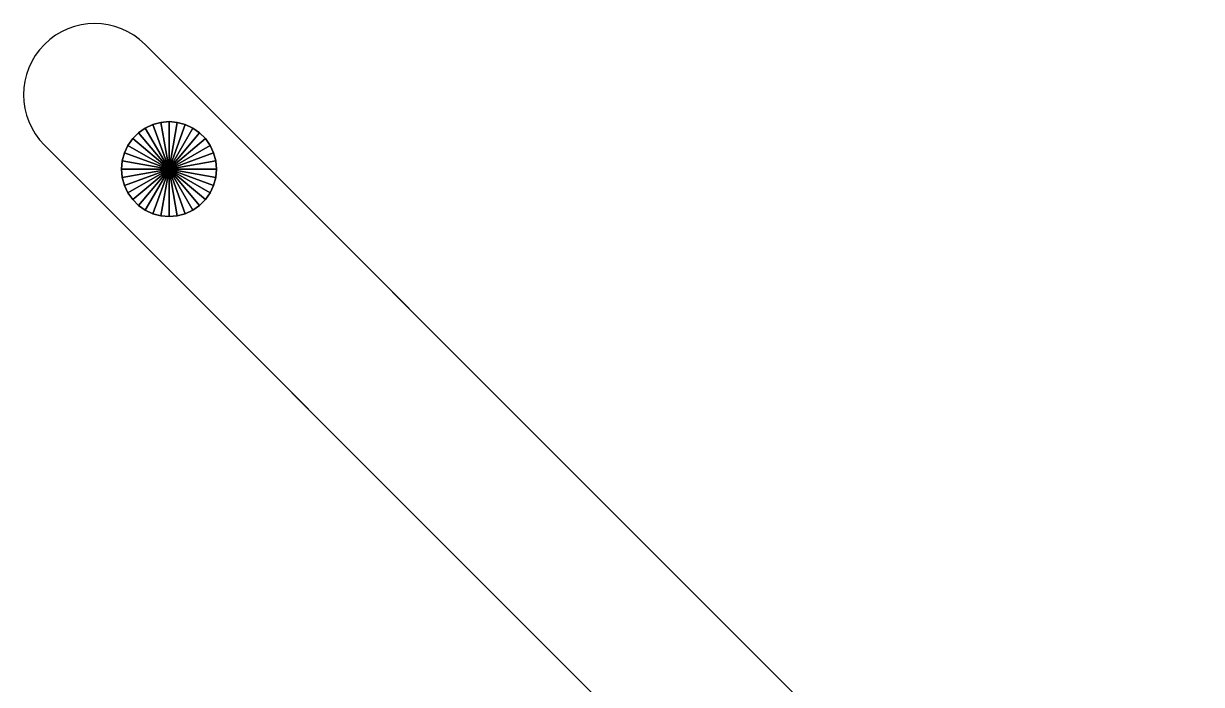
# Model space of a CAD drawing. Header units: inches. Extents: x -7543 to -822, y 102837 to 190349.
# Drawn here: x -833.713515 to -833.710361, y 102837.131011 to 102837.132779 of the extents above; entities that cross this region are included whole.
import ezdxf

# ---------------------------------------------------------------- set-up
doc = ezdxf.new("R2010")
doc.units = ezdxf.units.IN
doc.header["$MEASUREMENT"] = 0
doc.layers.add('TEFRİŞ', color=7, linetype='Continuous', lineweight=25, true_color=0x78462c)

msp = doc.modelspace()

# ---------------------------------------------------------------- linework, layer by layer
at = {"layer": 'TEFRİŞ'}
msp.add_arc((-833.7133247758289, 102837.1325889798, 0.00127), 0.000190494566851637, 45.0000000002303, 225.0000000002303, dxfattribs=at)
for points in [[(-833.7105408958289, 102837.1300744999, 0.00127), (-833.7103612958289, 102837.1298948999, 0.000889), (-833.7131900758288, 102837.1327236799, 0.000889), (-833.7131900758288, 102837.1327236799, 0.00127)], [(-833.7132074358288, 102837.1324872799, 0.0006349999999999995), (-833.7131892958289, 102837.1324999799, 0.0006349999999999995), (-833.7131892958289, 102837.1324999799, 0.000889), (-833.7132074358288, 102837.1324872799, 0.000889)], [(-833.7131257958289, 102837.1323899999, 0.0006349999999999995), (-833.7132074358288, 102837.1324872799, 0.0006349999999999995), (-833.7131892958289, 102837.1324999799, 0.0006349999999999995), (-833.7131257958289, 102837.1323899999, 0.0006349999999999995)], [(-833.7131257958289, 102837.1323899999, 0.000889), (-833.7132074358288, 102837.1324872799, 0.000889), (-833.7131892958289, 102837.1324999799, 0.000889), (-833.7131257958289, 102837.1323899999, 0.000889)], [(-833.7131892958289, 102837.1324999799, 0.0006349999999999995), (-833.7131692358289, 102837.1325093399, 0.0006349999999999995), (-833.7131692358289, 102837.1325093399, 0.000889), (-833.7131892958289, 102837.1324999799, 0.000889)], [(-833.7131257958289, 102837.1323899999, 0.0006349999999999995), (-833.7131892958289, 102837.1324999799, 0.0006349999999999995), (-833.7131692358289, 102837.1325093399, 0.0006349999999999995), (-833.7131257958289, 102837.1323899999, 0.0006349999999999995)], [(-833.7131257958289, 102837.1323899999, 0.000889), (-833.7131892958289, 102837.1324999799, 0.000889), (-833.7131692358289, 102837.1325093399, 0.000889), (-833.7131257958289, 102837.1323899999, 0.000889)], [(-833.7131692358289, 102837.1325093399, 0.0006349999999999995), (-833.7131478558289, 102837.1325150799, 0.0006349999999999995), (-833.7131478558289, 102837.1325150799, 0.000889), (-833.7131692358289, 102837.1325093399, 0.000889)], [(-833.7131257958289, 102837.1323899999, 0.0006349999999999995), (-833.7131692358289, 102837.1325093399, 0.0006349999999999995), (-833.7131478558289, 102837.1325150799, 0.0006349999999999995), (-833.7131257958289, 102837.1323899999, 0.0006349999999999995)], [(-833.7131257958289, 102837.1323899999, 0.000889), (-833.7131692358289, 102837.1325093399, 0.000889), (-833.7131478558289, 102837.1325150799, 0.000889), (-833.7131257958289, 102837.1323899999, 0.000889)], [(-833.7131478558289, 102837.1325150799, 0.0006349999999999995), (-833.7131257958289, 102837.1325169999, 0.0006349999999999995), (-833.7131257958289, 102837.1325169999, 0.000889), (-833.7131478558289, 102837.1325150799, 0.000889)], [(-833.7131257958289, 102837.1323899999, 0.0006349999999999995), (-833.7131478558289, 102837.1325150799, 0.0006349999999999995), (-833.7131257958289, 102837.1325169999, 0.0006349999999999995), (-833.7131257958289, 102837.1323899999, 0.0006349999999999995)], [(-833.7131257958289, 102837.1323899999, 0.000889), (-833.7131478558289, 102837.1325150799, 0.000889), (-833.7131257958289, 102837.1325169999, 0.000889), (-833.7131257958289, 102837.1323899999, 0.000889)], [(-833.7131257958289, 102837.1325169999, 0.0006349999999999995), (-833.7131037358289, 102837.1325150799, 0.0006349999999999995), (-833.7131037358289, 102837.1325150799, 0.000889), (-833.7131257958289, 102837.1325169999, 0.000889)], [(-833.7131257958289, 102837.1323899999, 0.0006349999999999995), (-833.7131257958289, 102837.1325169999, 0.0006349999999999995), (-833.7131037358289, 102837.1325150799, 0.0006349999999999995), (-833.7131257958289, 102837.1323899999, 0.0006349999999999995)], [(-833.7131257958289, 102837.1323899999, 0.000889), (-833.7131257958289, 102837.1325169999, 0.000889), (-833.7131037358289, 102837.1325150799, 0.000889), (-833.7131257958289, 102837.1323899999, 0.000889)], [(-833.7131257958289, 102837.1323899999, 0.0006349999999999995), (-833.7131037358289, 102837.1325150799, 0.0006349999999999995), (-833.7130823558289, 102837.1325093399, 0.0006349999999999995), (-833.7131257958289, 102837.1323899999, 0.0006349999999999995)], [(-833.7131257958289, 102837.1323899999, 0.000889), (-833.7131037358289, 102837.1325150799, 0.000889), (-833.7130823558289, 102837.1325093399, 0.000889), (-833.7131257958289, 102837.1323899999, 0.000889)], [(-833.7131257958289, 102837.1323899999, 0.0006349999999999995), (-833.7130823558289, 102837.1325093399, 0.0006349999999999995), (-833.7130622958289, 102837.1324999799, 0.0006349999999999995), (-833.7131257958289, 102837.1323899999, 0.0006349999999999995)], [(-833.7131257958289, 102837.1323899999, 0.000889), (-833.7130823558289, 102837.1325093399, 0.000889), (-833.7130622958289, 102837.1324999799, 0.000889), (-833.7131257958289, 102837.1323899999, 0.000889)], [(-833.7131257958289, 102837.1323899999, 0.0006349999999999995), (-833.7130622958289, 102837.1324999799, 0.0006349999999999995), (-833.7130441558289, 102837.1324872799, 0.0006349999999999995), (-833.7131257958289, 102837.1323899999, 0.0006349999999999995)], [(-833.7131257958289, 102837.1323899999, 0.000889), (-833.7130622958289, 102837.1324999799, 0.000889), (-833.7130441558289, 102837.1324872799, 0.000889), (-833.7131257958289, 102837.1323899999, 0.000889)], [(-833.7131037358289, 102837.1325150799, 0.0006349999999999995), (-833.7130823558289, 102837.1325093399, 0.0006349999999999995), (-833.7130823558289, 102837.1325093399, 0.000889), (-833.7131037358289, 102837.1325150799, 0.000889)], [(-833.7130823558289, 102837.1325093399, 0.0006349999999999995), (-833.7130622958289, 102837.1324999799, 0.0006349999999999995), (-833.7130622958289, 102837.1324999799, 0.000889), (-833.7130823558289, 102837.1325093399, 0.000889)], [(-833.7130622958289, 102837.1324999799, 0.0006349999999999995), (-833.7130441558289, 102837.1324872799, 0.0006349999999999995), (-833.7130441558289, 102837.1324872799, 0.000889), (-833.7130622958289, 102837.1324999799, 0.000889)], [(-833.7132357758289, 102837.1324534999, 0.0006349999999999995), (-833.7132230758289, 102837.1324716399, 0.0006349999999999995), (-833.7132230758289, 102837.1324716399, 0.000889), (-833.7132357758289, 102837.1324534999, 0.000889)], [(-833.7131257958289, 102837.1323899999, 0.0006349999999999995), (-833.7132357758289, 102837.1324534999, 0.0006349999999999995), (-833.7132230758289, 102837.1324716399, 0.0006349999999999995), (-833.7131257958289, 102837.1323899999, 0.0006349999999999995)], [(-833.7131257958289, 102837.1323899999, 0.000889), (-833.7132357758289, 102837.1324534999, 0.000889), (-833.7132230758289, 102837.1324716399, 0.000889), (-833.7131257958289, 102837.1323899999, 0.000889)], [(-833.7132230758289, 102837.1324716399, 0.0006349999999999995), (-833.7132074358288, 102837.1324872799, 0.0006349999999999995), (-833.7132074358288, 102837.1324872799, 0.000889), (-833.7132230758289, 102837.1324716399, 0.000889)], [(-833.7131257958289, 102837.1323899999, 0.0006349999999999995), (-833.7132230758289, 102837.1324716399, 0.0006349999999999995), (-833.7132074358288, 102837.1324872799, 0.0006349999999999995), (-833.7131257958289, 102837.1323899999, 0.0006349999999999995)], [(-833.7131257958289, 102837.1323899999, 0.000889), (-833.7132230758289, 102837.1324716399, 0.000889), (-833.7132074358288, 102837.1324872799, 0.000889), (-833.7131257958289, 102837.1323899999, 0.000889)], [(-833.7131257958289, 102837.1323899999, 0.0006349999999999995), (-833.7130441558289, 102837.1324872799, 0.0006349999999999995), (-833.7130285158289, 102837.1324716399, 0.0006349999999999995), (-833.7131257958289, 102837.1323899999, 0.0006349999999999995)], [(-833.7131257958289, 102837.1323899999, 0.000889), (-833.7130441558289, 102837.1324872799, 0.000889), (-833.7130285158289, 102837.1324716399, 0.000889), (-833.7131257958289, 102837.1323899999, 0.000889)], [(-833.7131257958289, 102837.1323899999, 0.0006349999999999995), (-833.7130285158289, 102837.1324716399, 0.0006349999999999995), (-833.7130158158288, 102837.1324534999, 0.0006349999999999995), (-833.7131257958289, 102837.1323899999, 0.0006349999999999995)], [(-833.7131257958289, 102837.1323899999, 0.000889), (-833.7130285158289, 102837.1324716399, 0.000889), (-833.7130158158288, 102837.1324534999, 0.000889), (-833.7131257958289, 102837.1323899999, 0.000889)], [(-833.7130441558289, 102837.1324872799, 0.0006349999999999995), (-833.7130285158289, 102837.1324716399, 0.0006349999999999995), (-833.7130285158289, 102837.1324716399, 0.000889), (-833.7130441558289, 102837.1324872799, 0.000889)], [(-833.7130285158289, 102837.1324716399, 0.0006349999999999995), (-833.7130158158288, 102837.1324534999, 0.0006349999999999995), (-833.7130158158288, 102837.1324534999, 0.000889), (-833.7130285158289, 102837.1324716399, 0.000889)], [(-833.7108102958289, 102837.1298050999, 0.00127), (-833.7106306958289, 102837.1296254999, 0.000889), (-833.7134594758289, 102837.1324542799, 0.000889), (-833.7134594758289, 102837.1324542799, 0.00127)], [(-833.7132508758289, 102837.1324120599, 0.0006349999999999995), (-833.7132451358289, 102837.1324334399, 0.0006349999999999995), (-833.7132451358289, 102837.1324334399, 0.000889), (-833.7132508758289, 102837.1324120599, 0.000889)], [(-833.7131257958289, 102837.1323899999, 0.0006349999999999995), (-833.7132508758289, 102837.1324120599, 0.0006349999999999995), (-833.7132451358289, 102837.1324334399, 0.0006349999999999995), (-833.7131257958289, 102837.1323899999, 0.0006349999999999995)], [(-833.7131257958289, 102837.1323899999, 0.000889), (-833.7132508758289, 102837.1324120599, 0.000889), (-833.7132451358289, 102837.1324334399, 0.000889), (-833.7131257958289, 102837.1323899999, 0.000889)], [(-833.7132451358289, 102837.1324334399, 0.0006349999999999995), (-833.7132357758289, 102837.1324534999, 0.0006349999999999995), (-833.7132357758289, 102837.1324534999, 0.000889), (-833.7132451358289, 102837.1324334399, 0.000889)], [(-833.7131257958289, 102837.1323899999, 0.0006349999999999995), (-833.7132451358289, 102837.1324334399, 0.0006349999999999995), (-833.7132357758289, 102837.1324534999, 0.0006349999999999995), (-833.7131257958289, 102837.1323899999, 0.0006349999999999995)], [(-833.7131257958289, 102837.1323899999, 0.000889), (-833.7132451358289, 102837.1324334399, 0.000889), (-833.7132357758289, 102837.1324534999, 0.000889), (-833.7131257958289, 102837.1323899999, 0.000889)], [(-833.7131257958289, 102837.1323899999, 0.0006349999999999995), (-833.7130158158288, 102837.1324534999, 0.0006349999999999995), (-833.7130064558289, 102837.1324334399, 0.0006349999999999995), (-833.7131257958289, 102837.1323899999, 0.0006349999999999995)], [(-833.7131257958289, 102837.1323899999, 0.000889), (-833.7130158158288, 102837.1324534999, 0.000889), (-833.7130064558289, 102837.1324334399, 0.000889), (-833.7131257958289, 102837.1323899999, 0.000889)], [(-833.7131257958289, 102837.1323899999, 0.0006349999999999995), (-833.7130064558289, 102837.1324334399, 0.0006349999999999995), (-833.7130007158289, 102837.1324120599, 0.0006349999999999995), (-833.7131257958289, 102837.1323899999, 0.0006349999999999995)], [(-833.7131257958289, 102837.1323899999, 0.000889), (-833.7130064558289, 102837.1324334399, 0.000889), (-833.7130007158289, 102837.1324120599, 0.000889), (-833.7131257958289, 102837.1323899999, 0.000889)], [(-833.7130158158288, 102837.1324534999, 0.0006349999999999995), (-833.7130064558289, 102837.1324334399, 0.0006349999999999995), (-833.7130064558289, 102837.1324334399, 0.000889), (-833.7130158158288, 102837.1324534999, 0.000889)], [(-833.7130064558289, 102837.1324334399, 0.0006349999999999995), (-833.7130007158289, 102837.1324120599, 0.0006349999999999995), (-833.7130007158289, 102837.1324120599, 0.000889), (-833.7130064558289, 102837.1324334399, 0.000889)], [(-833.7132527958289, 102837.1323899999, 0.0006349999999999995), (-833.7132508758289, 102837.1324120599, 0.0006349999999999995), (-833.7132508758289, 102837.1324120599, 0.000889), (-833.7132527958289, 102837.1323899999, 0.000889)], [(-833.7131257958289, 102837.1323899999, 0.0006349999999999995), (-833.7132527958289, 102837.1323899999, 0.0006349999999999995), (-833.7132508758289, 102837.1324120599, 0.0006349999999999995), (-833.7131257958289, 102837.1323899999, 0.0006349999999999995)], [(-833.7131257958289, 102837.1323899999, 0.000889), (-833.7132527958289, 102837.1323899999, 0.000889), (-833.7132508758289, 102837.1324120599, 0.000889), (-833.7131257958289, 102837.1323899999, 0.000889)], [(-833.7131257958289, 102837.1323899999, 0.0006349999999999995), (-833.7130007158289, 102837.1324120599, 0.0006349999999999995), (-833.7129987958289, 102837.1323899999, 0.0006349999999999995), (-833.7131257958289, 102837.1323899999, 0.0006349999999999995)], [(-833.7130007158289, 102837.1324120599, 0.0006349999999999995), (-833.7129987958289, 102837.1323899999, 0.0006349999999999995), (-833.7129987958289, 102837.1323899999, 0.000889), (-833.7130007158289, 102837.1324120599, 0.000889)], [(-833.7130007158289, 102837.1324120599, 0.0006349999999999995), (-833.7129987958289, 102837.1323899999, 0.0006349999999999995), (-833.7129987958289, 102837.1323899999, 0.000889), (-833.7130007158289, 102837.1324120599, 0.000889)], [(-833.7132508758289, 102837.1323679399, 0.0006349999999999995), (-833.7132527958289, 102837.1323899999, 0.0006349999999999995), (-833.7132527958289, 102837.1323899999, 0.000889), (-833.7132508758289, 102837.1323679399, 0.000889)], [(-833.7131257958289, 102837.1323899999, 0.0006349999999999995), (-833.7132508758289, 102837.1323679399, 0.0006349999999999995), (-833.7132527958289, 102837.1323899999, 0.0006349999999999995), (-833.7131257958289, 102837.1323899999, 0.0006349999999999995)], [(-833.7131257958289, 102837.1323899999, 0.000889), (-833.7132508758289, 102837.1323679399, 0.000889), (-833.7132527958289, 102837.1323899999, 0.000889), (-833.7131257958289, 102837.1323899999, 0.000889)], [(-833.7131257958289, 102837.1323899999, 0.0006349999999999995), (-833.7132451358289, 102837.1323465599, 0.0006349999999999995), (-833.7132508758289, 102837.1323679399, 0.0006349999999999995), (-833.7131257958289, 102837.1323899999, 0.0006349999999999995)], [(-833.7131257958289, 102837.1323899999, 0.000889), (-833.7132451358289, 102837.1323465599, 0.000889), (-833.7132508758289, 102837.1323679399, 0.000889), (-833.7131257958289, 102837.1323899999, 0.000889)], [(-833.7131257958289, 102837.1323899999, 0.0006349999999999995), (-833.7132357758289, 102837.1323264999, 0.0006349999999999995), (-833.7132451358289, 102837.1323465599, 0.0006349999999999995), (-833.7131257958289, 102837.1323899999, 0.0006349999999999995)], [(-833.7131257958289, 102837.1323899999, 0.000889), (-833.7132357758289, 102837.1323264999, 0.000889), (-833.7132451358289, 102837.1323465599, 0.000889), (-833.7131257958289, 102837.1323899999, 0.000889)], [(-833.7131257958289, 102837.1323899999, 0.0006349999999999995), (-833.7132230758289, 102837.1323083599, 0.0006349999999999995), (-833.7132357758289, 102837.1323264999, 0.0006349999999999995), (-833.7131257958289, 102837.1323899999, 0.0006349999999999995)], [(-833.7131257958289, 102837.1323899999, 0.000889), (-833.7132230758289, 102837.1323083599, 0.000889), (-833.7132357758289, 102837.1323264999, 0.000889), (-833.7131257958289, 102837.1323899999, 0.000889)], [(-833.7131257958289, 102837.1323899999, 0.0006349999999999995), (-833.7132074358288, 102837.1322927198, 0.0006349999999999995), (-833.7132230758289, 102837.1323083599, 0.0006349999999999995), (-833.7131257958289, 102837.1323899999, 0.0006349999999999995)], [(-833.7131257958289, 102837.1323899999, 0.000889), (-833.7132074358288, 102837.1322927198, 0.000889), (-833.7132230758289, 102837.1323083599, 0.000889), (-833.7131257958289, 102837.1323899999, 0.000889)], [(-833.7131257958289, 102837.1323899999, 0.0006349999999999995), (-833.7131892958289, 102837.1322800199, 0.0006349999999999995), (-833.7132074358288, 102837.1322927198, 0.0006349999999999995), (-833.7131257958289, 102837.1323899999, 0.0006349999999999995)], [(-833.7131257958289, 102837.1323899999, 0.000889), (-833.7131892958289, 102837.1322800199, 0.000889), (-833.7132074358288, 102837.1322927198, 0.000889), (-833.7131257958289, 102837.1323899999, 0.000889)], [(-833.7131257958289, 102837.1323899999, 0.0006349999999999995), (-833.7131692358289, 102837.1322706599, 0.0006349999999999995), (-833.7131892958289, 102837.1322800199, 0.0006349999999999995), (-833.7131257958289, 102837.1323899999, 0.0006349999999999995)], [(-833.7131257958289, 102837.1323899999, 0.000889), (-833.7131692358289, 102837.1322706599, 0.000889), (-833.7131892958289, 102837.1322800199, 0.000889), (-833.7131257958289, 102837.1323899999, 0.000889)], [(-833.7131257958289, 102837.1323899999, 0.0006349999999999995), (-833.7131478558289, 102837.1322649199, 0.0006349999999999995), (-833.7131692358289, 102837.1322706599, 0.0006349999999999995), (-833.7131257958289, 102837.1323899999, 0.0006349999999999995)], [(-833.7131257958289, 102837.1323899999, 0.000889), (-833.7131478558289, 102837.1322649199, 0.000889), (-833.7131692358289, 102837.1322706599, 0.000889), (-833.7131257958289, 102837.1323899999, 0.000889)], [(-833.7131257958289, 102837.1323899999, 0.0006349999999999995), (-833.7131257958289, 102837.1322629999, 0.0006349999999999995), (-833.7131478558289, 102837.1322649199, 0.0006349999999999995), (-833.7131257958289, 102837.1323899999, 0.0006349999999999995)], [(-833.7131257958289, 102837.1323899999, 0.000889), (-833.7131257958289, 102837.1322629999, 0.000889), (-833.7131478558289, 102837.1322649199, 0.000889), (-833.7131257958289, 102837.1323899999, 0.000889)], [(-833.7131257958289, 102837.1323899999, 0.0006349999999999995), (-833.7129987958289, 102837.1323899999, 0.0006349999999999995), (-833.7130007158289, 102837.1323679399, 0.0006349999999999995), (-833.7131257958289, 102837.1323899999, 0.0006349999999999995)], [(-833.7131257958289, 102837.1323899999, 0.000889), (-833.7129987958289, 102837.1323899999, 0.000889), (-833.7130007158289, 102837.1323679399, 0.000889), (-833.7131257958289, 102837.1323899999, 0.000889)], [(-833.7131257958289, 102837.1323899999, 0.0006349999999999995), (-833.7130007158289, 102837.1323679399, 0.0006349999999999995), (-833.7130064558289, 102837.1323465599, 0.0006349999999999995), (-833.7131257958289, 102837.1323899999, 0.0006349999999999995)], [(-833.7131257958289, 102837.1323899999, 0.000889), (-833.7130007158289, 102837.1323679399, 0.000889), (-833.7130064558289, 102837.1323465599, 0.000889), (-833.7131257958289, 102837.1323899999, 0.000889)], [(-833.7131257958289, 102837.1323899999, 0.0006349999999999995), (-833.7130064558289, 102837.1323465599, 0.0006349999999999995), (-833.7130158158288, 102837.1323264999, 0.0006349999999999995), (-833.7131257958289, 102837.1323899999, 0.0006349999999999995)], [(-833.7131257958289, 102837.1323899999, 0.000889), (-833.7130064558289, 102837.1323465599, 0.000889), (-833.7130158158288, 102837.1323264999, 0.000889), (-833.7131257958289, 102837.1323899999, 0.000889)], [(-833.7131257958289, 102837.1323899999, 0.0006349999999999995), (-833.7130158158288, 102837.1323264999, 0.0006349999999999995), (-833.7130285158289, 102837.1323083599, 0.0006349999999999995), (-833.7131257958289, 102837.1323899999, 0.0006349999999999995)], [(-833.7131257958289, 102837.1323899999, 0.000889), (-833.7130158158288, 102837.1323264999, 0.000889), (-833.7130285158289, 102837.1323083599, 0.000889), (-833.7131257958289, 102837.1323899999, 0.000889)], [(-833.7131257958289, 102837.1323899999, 0.0006349999999999995), (-833.7130285158289, 102837.1323083599, 0.0006349999999999995), (-833.7130441558289, 102837.1322927198, 0.0006349999999999995), (-833.7131257958289, 102837.1323899999, 0.0006349999999999995)], [(-833.7131257958289, 102837.1323899999, 0.000889), (-833.7130285158289, 102837.1323083599, 0.000889), (-833.7130441558289, 102837.1322927198, 0.000889), (-833.7131257958289, 102837.1323899999, 0.000889)], [(-833.7131257958289, 102837.1323899999, 0.0006349999999999995), (-833.7130441558289, 102837.1322927198, 0.0006349999999999995), (-833.7130622958289, 102837.1322800199, 0.0006349999999999995), (-833.7131257958289, 102837.1323899999, 0.0006349999999999995)], [(-833.7131257958289, 102837.1323899999, 0.000889), (-833.7130441558289, 102837.1322927198, 0.000889), (-833.7130622958289, 102837.1322800199, 0.000889), (-833.7131257958289, 102837.1323899999, 0.000889)], [(-833.7131257958289, 102837.1323899999, 0.0006349999999999995), (-833.7130622958289, 102837.1322800199, 0.0006349999999999995), (-833.7130823558289, 102837.1322706599, 0.0006349999999999995), (-833.7131257958289, 102837.1323899999, 0.0006349999999999995)], [(-833.7131257958289, 102837.1323899999, 0.000889), (-833.7130622958289, 102837.1322800199, 0.000889), (-833.7130823558289, 102837.1322706599, 0.000889), (-833.7131257958289, 102837.1323899999, 0.000889)], [(-833.7131257958289, 102837.1323899999, 0.0006349999999999995), (-833.7130823558289, 102837.1322706599, 0.0006349999999999995), (-833.7131037358289, 102837.1322649199, 0.0006349999999999995), (-833.7131257958289, 102837.1323899999, 0.0006349999999999995)], [(-833.7131257958289, 102837.1323899999, 0.000889), (-833.7130823558289, 102837.1322706599, 0.000889), (-833.7131037358289, 102837.1322649199, 0.000889), (-833.7131257958289, 102837.1323899999, 0.000889)], [(-833.7131257958289, 102837.1323899999, 0.0006349999999999995), (-833.7131037358289, 102837.1322649199, 0.0006349999999999995), (-833.7131257958289, 102837.1322629999, 0.0006349999999999995), (-833.7131257958289, 102837.1323899999, 0.0006349999999999995)], [(-833.7131257958289, 102837.1323899999, 0.000889), (-833.7131037358289, 102837.1322649199, 0.000889), (-833.7131257958289, 102837.1322629999, 0.000889), (-833.7131257958289, 102837.1323899999, 0.000889)], [(-833.7129987958289, 102837.1323899999, 0.0006349999999999995), (-833.7130007158289, 102837.1323679399, 0.0006349999999999995), (-833.7130007158289, 102837.1323679399, 0.000889), (-833.7129987958289, 102837.1323899999, 0.000889)], [(-833.7132451358289, 102837.1323465599, 0.0006349999999999995), (-833.7132508758289, 102837.1323679399, 0.0006349999999999995), (-833.7132508758289, 102837.1323679399, 0.000889), (-833.7132451358289, 102837.1323465599, 0.000889)], [(-833.7132357758289, 102837.1323264999, 0.0006349999999999995), (-833.7132451358289, 102837.1323465599, 0.0006349999999999995), (-833.7132451358289, 102837.1323465599, 0.000889), (-833.7132357758289, 102837.1323264999, 0.000889)], [(-833.7130064558289, 102837.1323465599, 0.0006349999999999995), (-833.7130158158288, 102837.1323264999, 0.0006349999999999995), (-833.7130158158288, 102837.1323264999, 0.000889), (-833.7130064558289, 102837.1323465599, 0.000889)], [(-833.7130007158289, 102837.1323679399, 0.0006349999999999995), (-833.7130064558289, 102837.1323465599, 0.0006349999999999995), (-833.7130064558289, 102837.1323465599, 0.000889), (-833.7130007158289, 102837.1323679399, 0.000889)], [(-833.7132230758289, 102837.1323083599, 0.0006349999999999995), (-833.7132357758289, 102837.1323264999, 0.0006349999999999995), (-833.7132357758289, 102837.1323264999, 0.000889), (-833.7132230758289, 102837.1323083599, 0.000889)], [(-833.7132074358288, 102837.1322927198, 0.0006349999999999995), (-833.7132230758289, 102837.1323083599, 0.0006349999999999995), (-833.7132230758289, 102837.1323083599, 0.000889), (-833.7132074358288, 102837.1322927198, 0.000889)], [(-833.7130285158289, 102837.1323083599, 0.0006349999999999995), (-833.7130441558289, 102837.1322927198, 0.0006349999999999995), (-833.7130441558289, 102837.1322927198, 0.000889), (-833.7130285158289, 102837.1323083599, 0.000889)], [(-833.7130158158288, 102837.1323264999, 0.0006349999999999995), (-833.7130285158289, 102837.1323083599, 0.0006349999999999995), (-833.7130285158289, 102837.1323083599, 0.000889), (-833.7130158158288, 102837.1323264999, 0.000889)], [(-833.7131892958289, 102837.1322800199, 0.0006349999999999995), (-833.7132074358288, 102837.1322927198, 0.0006349999999999995), (-833.7132074358288, 102837.1322927198, 0.000889), (-833.7131892958289, 102837.1322800199, 0.000889)], [(-833.7131692358289, 102837.1322706599, 0.0006349999999999995), (-833.7131892958289, 102837.1322800199, 0.0006349999999999995), (-833.7131892958289, 102837.1322800199, 0.000889), (-833.7131692358289, 102837.1322706599, 0.000889)], [(-833.7130622958289, 102837.1322800199, 0.0006349999999999995), (-833.7130823558289, 102837.1322706599, 0.0006349999999999995), (-833.7130823558289, 102837.1322706599, 0.000889), (-833.7130622958289, 102837.1322800199, 0.000889)], [(-833.7130441558289, 102837.1322927198, 0.0006349999999999995), (-833.7130622958289, 102837.1322800199, 0.0006349999999999995), (-833.7130622958289, 102837.1322800199, 0.000889), (-833.7130441558289, 102837.1322927198, 0.000889)], [(-833.7131478558289, 102837.1322649199, 0.0006349999999999995), (-833.7131692358289, 102837.1322706599, 0.0006349999999999995), (-833.7131692358289, 102837.1322706599, 0.000889), (-833.7131478558289, 102837.1322649199, 0.000889)], [(-833.7131257958289, 102837.1322629999, 0.0006349999999999995), (-833.7131478558289, 102837.1322649199, 0.0006349999999999995), (-833.7131478558289, 102837.1322649199, 0.000889), (-833.7131257958289, 102837.1322629999, 0.000889)], [(-833.7131037358289, 102837.1322649199, 0.0006349999999999995), (-833.7131257958289, 102837.1322629999, 0.0006349999999999995), (-833.7131257958289, 102837.1322629999, 0.000889), (-833.7131037358289, 102837.1322649199, 0.000889)], [(-833.7130823558289, 102837.1322706599, 0.0006349999999999995), (-833.7131037358289, 102837.1322649199, 0.0006349999999999995), (-833.7131037358289, 102837.1322649199, 0.000889), (-833.7130823558289, 102837.1322706599, 0.000889)]]:
    msp.add_3dface(points, dxfattribs=at)

doc.saveas('drawing.dxf')
